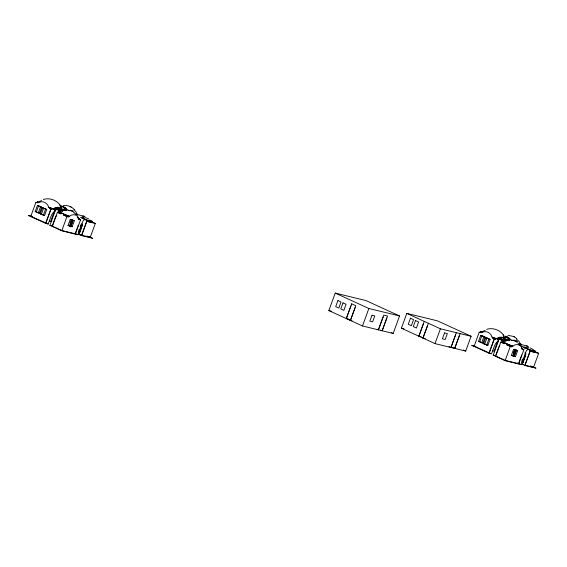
<?xml version="1.0" encoding="UTF-8"?>
<svg xmlns="http://www.w3.org/2000/svg" width="567" height="567" viewBox="0 0 567 567"><rect width="100%" height="100%" fill="white"/><g stroke="black" fill="none" stroke-linecap="round" stroke-linejoin="round"><path stroke-width="0.85" d="M37.401 201.781C36.912 204.318 37.117 200.739 38.421 202.029L41.646 200.527M480.738 331.652C480.242 334.19 480.455 330.611 481.759 331.901L485.146 330.355M59.315 210.272L59.329 209.833M502.646 340.15L502.66 339.704M65.602 210.194L62.441 209.811L58.925 211.463L58.295 209.258M508.939 340.065L505.771 339.683L502.256 341.334L501.632 339.13M59.308 210.286L58.607 211.335M502.646 340.157L501.944 341.214M55.353 210.832L54.184 211.604A8.781 5.67 -65.4 0 0 50.952 216.481L48.202 224.022L30.802 216.303L35.905 202.313L37.103 202.603M35.211 211.505L37.422 205.445L38.591 205.729L41.689 207.146L39.477 213.213L35.211 211.505L39.477 213.213M36.38 211.789L38.591 205.729M38.308 212.923L40.519 206.863L41.689 207.146M40.264 213.823L42.475 207.763L43.645 208.046L46.742 209.464L44.531 215.531L40.264 213.823L44.531 215.531M41.434 214.106L43.645 208.046M43.361 215.24L45.573 209.18L46.742 209.464M49.485 208.536L51.987 209.429L49.485 208.536L49.783 207.72L48.663 207.203C47.621 202.972 42.539 200.222 38.634 202.603L37.514 202.093M45.693 223.136L50.796 209.138M32.539 216.452L28.35 215.432L45.807 223.433L50.484 210.598A2.955 2.24 -76.3 0 1 53.532 208.819A2.955 2.24 -76.3 0 1 54.595 212.483L49.91 225.319L61.98 230.854L77.906 234.731L82.569 221.931A2.955 1.907 -65.4 0 1 85.454 219.62A2.955 1.907 -65.4 0 1 86.319 222.845L81.655 235.638L79.026 234.433L81.783 226.864A4.905 3.714 -76.3 0 0 81.981 223.589M49.343 220.825L50.661 221.428L53.404 213.887A8.781 6.655 -76.3 0 1 56.764 209.351L56.856 209.287M49.91 225.319L52.313 225.907L55.056 218.366A8.781 5.67 -65.4 0 1 56.431 215.68M78.182 218.77L80.557 219.861L75.454 233.859L61.867 230.549L52.37 226.19L57.465 212.2L58.933 212.554A10.837 1.028 20 0 0 61.116 213.872L57.465 212.2M58.933 212.554L59.23 211.732L59.982 211.916A9.951 0.943 20 0 0 69.479 216.275C72.342 213.582 77.7 214.333 78.636 218.501L79.252 218.649L78.955 219.472L80.557 219.861M61.867 230.549L66.963 216.551L68.43 216.913L68.727 216.091L69.479 216.275M68.068 225.46L70.23 219.528L73.015 220.209L74.298 220.797L72.137 226.729L68.068 225.46L72.137 226.729M69.351 226.049L71.513 220.116L74.298 220.797M69.975 226.29L71.173 222.994A4.905 3.714 -76.3 0 1 73.015 220.435M70.854 226.141L73.015 220.209M70.762 226.913L72.796 221.314M77.374 215.226L77.672 214.404L77.013 214.106A9.951 0.943 20 0 1 75.56 214.135L84.044 216.218M77.757 226.708L75.276 233.519L77.906 234.731M78.48 231.449L79.309 229.174M80.131 226.906L80.961 224.631M79.486 232.789L82.243 225.219A4.905 3.161 -65.4 0 0 82.463 224.419M81.542 235.34L86.645 221.343L95.313 223.455L90.217 237.445L79.026 234.433M328.846 310.567L335.225 293.089L365.913 300.553L399.544 315.961L393.172 333.439L362.483 325.975L328.846 310.567L331.404 311.191M350.973 305.762L346.309 318.562L348.705 319.143M355.077 307.647L350.413 320.44L352.015 320.83M362.483 325.975L368.855 308.498L399.544 315.961M383.072 317.052L378.409 329.852L377.098 329.25M380.847 330.157L382.158 330.759L386.822 317.967M401.401 328.208L406.801 313.388L437.49 320.858L471.113 336.274L465.713 351.093L435.024 343.623L401.401 328.208L403.959 328.825M421.253 336.791L418.857 336.21L423.514 323.417M425.363 338.676L422.961 338.095L427.624 325.295M435.024 343.623L440.424 328.81L471.113 336.274M448.986 346.593L450.956 347.5L455.62 334.707M452.076 347.21L454.706 348.414L459.369 335.621M490.257 353.305L474.14 346.182L479.243 332.184L480.433 332.475M478.548 341.377L480.752 335.317L481.929 335.6L485.026 337.025L482.815 343.085L478.548 341.377L482.815 343.085M479.717 341.66L481.929 335.6M481.645 342.801L483.849 336.741L485.026 337.025M483.601 343.694L485.806 337.634L486.982 337.918L490.079 339.342L487.868 345.402L483.601 343.694L487.868 345.402M484.771 343.978L486.982 337.918M486.699 345.119L488.91 339.059L490.079 339.342M492.815 338.407L495.324 339.3L492.815 338.407L493.12 337.592L492 337.074C490.958 332.843 485.876 330.093 481.971 332.475L480.851 331.964M489.03 353.007L494.126 339.009M475.04 346.125L471.687 345.303L489.144 353.312L493.822 340.469A2.955 2.24 -76.3 0 1 496.869 338.69A2.955 2.24 -76.3 0 1 497.925 342.355L493.247 355.197L505.31 360.725L521.243 364.602L525.907 351.809A2.955 1.907 -65.4 0 1 528.791 349.499A2.955 1.907 -65.4 0 1 529.656 352.717L524.992 365.517L522.363 364.312L525.12 356.735A4.905 3.714 -76.3 0 0 525.085 352.724M500.803 342.071L504.446 343.744A10.837 1.028 20 0 1 502.27 342.425L500.803 342.071L495.7 356.069L505.204 360.421L518.791 363.731L523.894 349.733L522.306 349.01M502.27 342.425L502.568 341.61L503.319 341.788A9.951 0.943 20 0 0 512.816 346.146C515.672 343.446 521.059 344.176 521.973 348.372L522.59 348.528L522.292 349.343L523.894 349.733M505.204 360.421L510.3 346.43L511.767 346.784L512.065 345.962L512.816 346.146M511.406 355.332L513.567 349.4L516.353 350.08L517.636 350.668L515.474 356.6L511.406 355.332L515.474 356.6M512.688 355.92L514.85 349.988L517.636 350.668M513.312 356.161L514.51 352.865L513.333 352.582A4.905 3.714 -76.3 0 1 515.793 349.648M514.191 356.012L516.353 350.08M514.382 355.984L516.133 351.186M520.712 345.097L521.009 344.275L520.35 343.978A9.951 0.943 20 0 1 518.897 344.006L527.381 346.09M518.791 363.731L517.444 363.114L518.614 363.397L521.094 356.579M521.817 361.321L522.639 359.046M522.824 362.667L525.581 355.091A4.905 3.161 -65.4 0 0 525.921 353.496M529.684 352.036L524.879 365.212L533.547 367.317L538.65 353.326L533.901 351.15M378.437 329.774L383.802 315.117L387.552 316.032L382.186 330.689M418.857 336.21L424.272 321.404M422.961 338.095L428.383 323.289M450.956 347.5L456.371 332.694M454.706 348.414L460.121 333.609M60.676 211.094L58.649 213.157M504.013 340.965L502.156 342.858M61.144 208.287L58.025 207.501L53.993 209.195L58.089 207.614L60.889 208.061M504.481 338.166L501.363 337.379L497.33 339.066L501.426 337.485L504.417 338.215L503.702 337.322A9.951 0.943 20 0 1 505.289 337.769M53.993 209.195L55.148 209.06A10.723 6.917 -65.4 0 1 60.619 208.089M497.33 339.066L498.478 338.931A10.723 6.917 -65.4 0 1 503.957 337.96M59.982 211.916L63.376 210.364L66.254 210.683M503.319 341.788L506.714 340.235L509.591 340.554M493.12 337.592L496.983 338.811L499.293 337.677L502.242 337.634M496.983 338.811L498.138 338.138M498.691 340.71L497.564 341.433A8.781 5.67 -65.4 0 0 494.289 346.359L491.539 353.893L489.144 353.312M54.886 209.23L58.238 208.585M498.223 339.109L501.575 338.456M54.205 209.322L57.047 208.762M497.543 339.194L500.385 338.641M68.26 210.648L70.733 210.265L72.973 210.91M511.597 340.519L514.071 340.136L515.998 340.632M43.326 199.464C49.591 197.451 56.913 200.108 60.428 205.665M486.663 329.335C492.921 327.322 500.25 329.98 503.765 335.536M56.636 207.671L59.223 207.834M57.104 207.579L53.645 208.94L49.783 207.72M63.178 205.566C67.31 204.949 71.676 206.544 74.44 209.677M501.051 340.122L502.078 340.101M55.686 209.429L59.202 209.705M499.024 339.3L501.993 339.484M57.99 210.229L58.741 210.229M500.434 337.45L501.533 337.464M507.897 335.324L513.596 336.479M516.7 342.645L517.168 342.695M67.572 209.939L71.91 211.066M510.91 339.817L516.409 341.54M61.952 206.516L63.114 206.672M505.289 336.387L508.677 337.556L510.463 339.385M62.065 206.268L65.106 207.763L66.956 210.173M505.558 336.174L508.443 337.634L510.293 340.044M59.677 205.134L61.286 205.552M503.014 335.005L503.928 335.217M61.994 206.423L62.76 206.608M505.332 336.302L508.209 337.705L509.868 339.718M60.867 210.017L63.277 210.598M61.874 210.74L61.732 210.187L62.462 211.087A12.928 1.226 20 0 0 62.54 211.044M70.003 222.711L71.173 222.994M30.802 216.303L32.503 216.722M50.661 221.428L51.831 221.711M45.807 223.433L48.202 224.022M78.203 232.201L79.805 232.59M52.37 226.19L53.596 226.495L52.313 225.907M81.655 235.638L92.669 238.317L89.451 236.843M504.198 339.888L506.614 340.476M519.322 345.14L520.903 345.523M523.632 347.628L525.999 348.202M529.982 351.214L538.65 353.326M474.14 346.182L475.841 346.593M493.247 355.197L495.65 355.778L498.393 348.244A8.781 5.67 -65.4 0 1 499.768 345.551M521.541 362.079L523.135 362.469M522.363 364.312L523.532 364.595M524.992 365.517L535.999 368.196L532.789 366.714M86.418 217.912L88.7 218.926M503.971 339.916L505.941 340.838M60.789 210.088L62.611 210.959M73.83 212.823L74.277 212.972M63.143 206.679L65.34 207.685L67.126 209.507M530.202 347.925L532.923 349.428M503.631 337.018L505.197 337.734M519.287 345.119L528.94 349.541M502.178 341.27L506.218 339.683L508.897 340.25M479.243 332.184L480.554 332.786M510.3 346.43L506.657 344.757A10.837 1.028 20 0 0 511.767 346.784M513.567 349.4L514.85 349.988M480.752 335.317L483.849 336.741M485.806 337.634L488.91 339.059M530.386 365.871L533.547 367.317M492.68 350.697L493.999 351.299L496.742 343.765A8.781 6.655 -76.3 0 1 498.145 341.171M518.614 363.397L521.243 364.602M406.801 313.388L440.424 328.81M463.31 349.988L465.713 351.093M335.225 293.089L368.855 308.498M391.57 332.709L393.172 333.439M63.313 206.863L66.53 209.84M91.358 221.633L95.313 223.455M58.84 211.399L62.88 209.811L65.559 210.378M35.905 202.313L37.216 202.915M66.963 216.551L63.32 214.886A10.837 1.028 20 0 0 68.43 216.913M70.23 219.528L71.513 220.116M37.422 205.445L40.519 206.863M42.475 207.763L45.573 209.18M87.049 235.992L90.217 237.445M74.107 233.235L75.454 233.859M514.34 336.848L516.799 338.57M516.154 341.398L515.162 340.895M71.173 207.061L70.173 206.558M72.647 211.441L74.043 212.306M513.511 336.437L514.503 336.933M71.825 211.023L72.817 211.519M503.021 337.953L503.482 338.187M59.684 208.082L60.095 208.287M516.289 339.052L519.131 341.49L520.35 343.978M516.31 340.781L517.65 341.766M508.968 339.427L509.563 339.867M65.63 209.549L66.226 209.988M503.744 336.493L505.162 338.052M60.407 206.615L61.824 208.174M508.684 339.427L509.379 340.03M65.34 209.542L66.041 210.159M74.008 209.797L75.794 211.619L77.013 214.106M503.992 337.528L504.722 338.301M503.872 337.025L504.595 337.741M518.025 343.092L518.394 343.425M74.688 213.213L75.057 213.546M504.106 338.258C501.993 336.316 498.719 337.103 496.657 338.719A12.928 1.226 20 0 1 492 337.074M60.775 208.38C58.656 206.438 55.382 207.231 53.319 208.847A12.928 1.226 20 0 1 48.663 207.203M505.438 339.945L506.175 341.043M62.101 210.073L62.547 210.697M503.709 337.103L504.41 337.975M61.002 207.954L61.385 208.429M504.949 339.796L505.466 341.015M505.346 339.853L505.516 340.264M62.009 209.974L62.462 211.087M526.268 346.09A2.955 2.24 -76.3 0 1 528.784 347.968M499.456 339.066A8.781 5.67 -65.4 0 1 501.519 339.038M521.704 347.89A10.674 1.014 20 0 1 522.59 348.528M521.959 349.066A10.674 1.014 20 0 1 522.292 349.343M521.385 347.876A9.951 0.943 20 0 1 521.973 348.372M512.065 345.962A10.837 1.028 20 0 1 502.568 341.61M481.971 332.482A12.928 1.226 20 0 1 481.759 331.901M520.102 345.204A10.66 1.006 20 0 1 519.457 345.119M521.009 344.275A10.66 1.006 20 0 1 518.897 344.134M533.653 351.129A6.173 0.581 20 0 1 534.908 352.263A6.173 0.581 20 0 1 529.465 350.675M524.964 348.053A6.173 0.581 20 0 1 525.63 348.216M533.2 349.967A6.173 0.581 20 0 1 533.923 351.179A6.173 0.581 20 0 1 525.042 347.883A6.173 0.581 20 0 1 527.572 347.876M532.909 350.016A4.812 0.454 20 0 1 532.98 350.746A4.812 0.454 20 0 1 526.374 348.322A4.812 0.454 20 0 1 527.239 347.932M521.583 355.006A4.905 3.714 -76.3 0 1 521.371 355.828M514.51 352.865A4.905 3.714 -76.3 0 1 516.353 350.307M502.596 339.498A10.723 6.917 -65.4 0 1 508.457 340.363M506.785 337.358A10.723 8.129 -76.3 0 1 508.323 339.172M503.652 336.692A10.383 7.874 -76.3 0 1 504.609 337.535M61.342 206.268A10.723 8.129 -76.3 0 1 64.992 209.301M60.315 206.813A10.383 7.874 -76.3 0 1 61.271 207.657M59.259 209.62A10.723 6.917 -65.4 0 1 65.12 210.492M38.634 202.603A12.928 1.226 20 0 1 38.421 202.029M78.253 225.134A4.905 3.714 -76.3 0 1 78.033 225.95M70.769 221.25A4.905 3.714 -76.3 0 1 72.463 219.769M77.672 214.404A10.66 1.006 20 0 1 75.56 214.255M78.048 218.004A9.951 0.943 20 0 1 78.636 218.501M68.727 216.091A10.837 1.028 20 0 1 59.23 211.732M89.579 220.138A4.812 0.454 20 0 1 89.643 220.875A4.812 0.454 20 0 1 83.037 218.451A4.812 0.454 20 0 1 83.909 218.061M89.862 220.095A6.173 0.581 20 0 1 90.585 221.307A6.173 0.581 20 0 1 81.712 218.004A6.173 0.581 20 0 1 84.235 217.997M90.316 221.25A6.173 0.581 20 0 1 91.748 222.399A6.173 0.581 20 0 1 87.105 221.151M77.594 217.593A10.674 1.014 20 0 1 79.252 218.649M78.629 219.188A10.674 1.014 20 0 1 78.955 219.472M56.119 209.188A8.781 5.67 -65.4 0 1 58.181 209.166M82.562 216.374A2.955 2.24 -76.3 0 1 85.454 218.097M337.925 300.567L335.714 306.627L338.811 308.044L341.022 301.984L337.925 300.567M342.978 302.884L340.767 308.944L343.864 310.362L346.076 304.302L342.978 302.884M372.016 315.238L369.854 321.17L372.639 321.85L374.801 315.918L372.016 315.238M410.465 318.215L408.261 324.274L411.358 325.699L413.563 319.639L410.465 318.215M415.519 320.532L413.315 326.592L416.412 328.017L418.616 321.957L415.519 320.532M444.563 332.893L442.402 338.825L445.187 339.498L447.349 333.566L444.563 332.893M351.696 303.827L346.338 318.484L350.441 320.369L355.807 305.712L351.696 303.827"/></g></svg>
